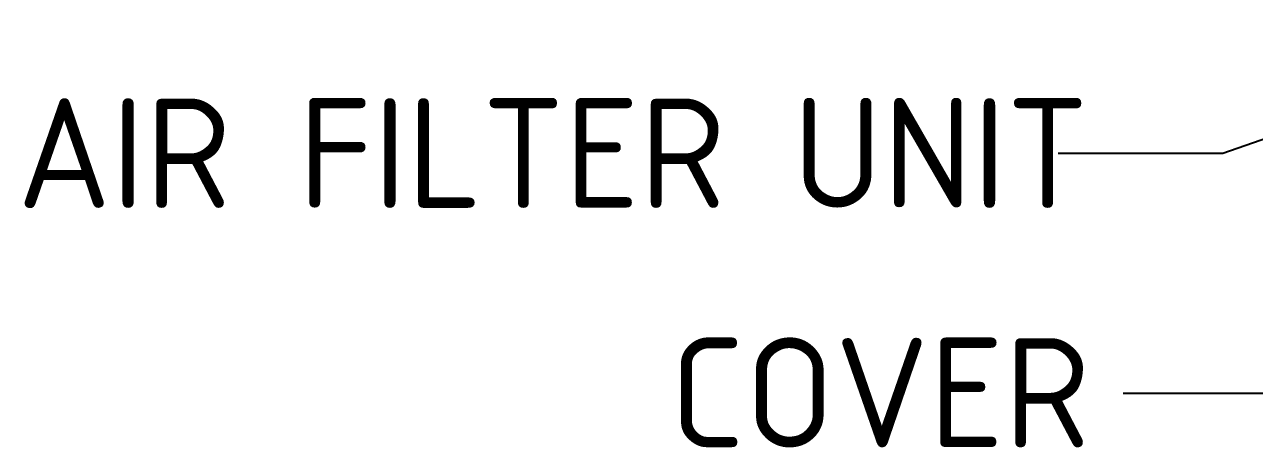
# Model space of a CAD drawing. Header units: millimetres. Extents: x 0 to 4637, y 0 to 3023.
# Drawn here: x 3173.7 to 3486.7, y 2492.6 to 2600.2 of the extents above; entities that cross this region are included whole.
import ezdxf

# ---------------------------------------------------------------- set-up
doc = ezdxf.new("R2010")
doc.units = ezdxf.units.MM
doc.layers.add('Default', color=7, linetype='Continuous')
doc.styles.get("Standard").update_dxf_attribs({"font": 'calibri.ttf'})

msp = doc.modelspace()

# ---------------------------------------------------------------- linework, layer by layer
at = {"layer": 'Default', "color": 7, "linetype": 'ByBlock', "lineweight": -2}
for p, q in [((3573.6001, 2600.2216), (3478.6615, 2567.4517)), ((3478.6615, 2567.4517), (3436.7993, 2567.4517)), ((3495.1541, 2506.36), (3453.2918, 2506.36))]:
    msp.add_line(p, q, dxfattribs=at)

# ---------------------------------------------------------------- texts
at = {"layer": 'Default', "color": 7, "linetype": 'Continuous', "char_height": 27.908166, "attachment_point": 1}
for s, insert in [('{\\pxsm0.9;\\fSolid Edge ANSI|b0||i0||c0|p34;\\W1.;AIR FILTER UNIT\\P}', (3171.8391, 2581.4896)), ('{\\pxsm0.9;\\fSolid Edge ANSI|b0||i0||c0|p34;\\W1.;COVER\\P}', (3337.935, 2520.5376))]:
    msp.add_mtext(s, dxfattribs=dict(at, insert=insert))

doc.saveas('drawing.dxf')
